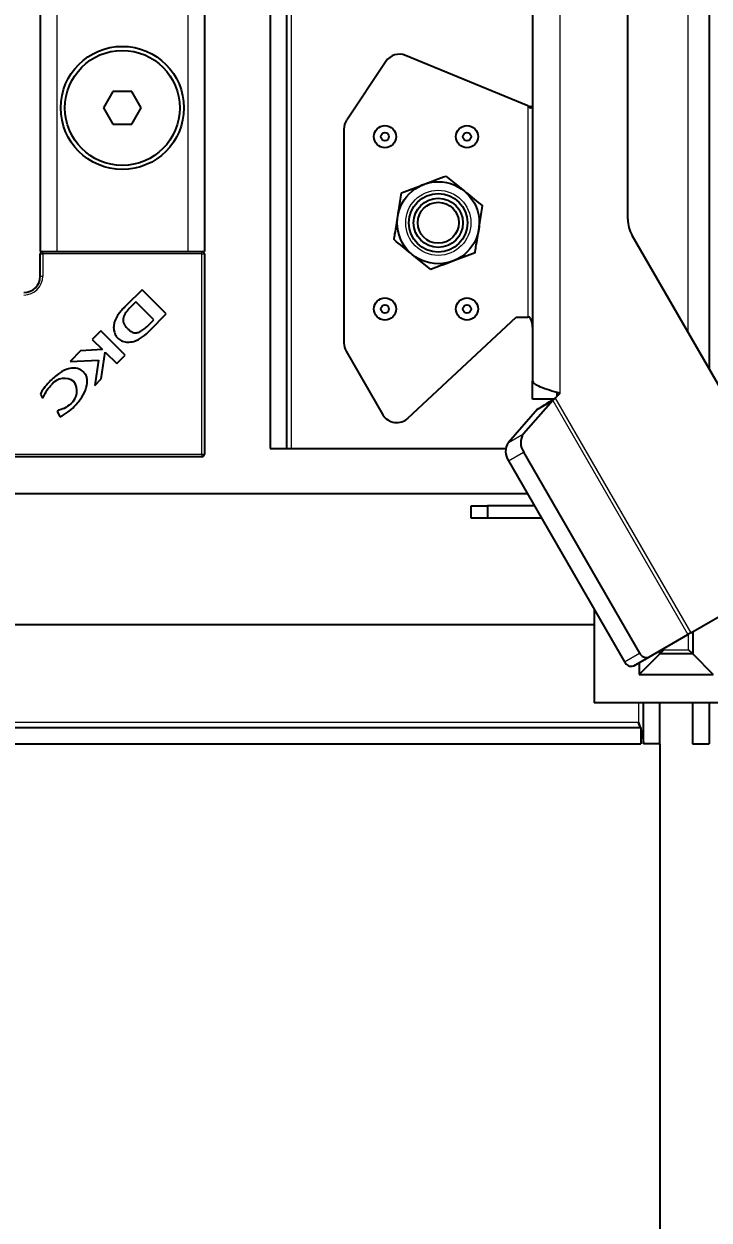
# Model space of a CAD drawing. Header units: millimetres. Extents: x -1235 to 3208, y -2404 to 1219.
# Drawn here: x -473.6 to -390.1, y -1610.3 to -1464.6 of the extents above; entities that cross this region are included whole.
import ezdxf

# ---------------------------------------------------------------- set-up
doc = ezdxf.new("R2010")
doc.units = ezdxf.units.MM
doc.layers.add('FORMAT', color=7, linetype='Continuous')
doc.styles.add('SLDTEXTSTYLE0', font='TXT', dxfattribs={"width": 0.75})
doc.dimstyles.new('SLDDIMSTYLE0', dxfattribs={"dimtxt": 20, "dimasz": 10, "dimexe": 0, "dimexo": 0.0625, "dimgap": 5, "dimtad": 2, "dimdec": 1, "dimrnd": 1e-09, "dimzin": 12, "dimdsep": 46, "dimtxsty": 'SLDTEXTSTYLE0', "dimsah": 1, "dimcen": 0.09, "dimadec": 0, "dimazin": 3, "dimtfac": 1, "dimtofl": 0, "dimtmove": 0, "dimatfit": 3, "dimfxl": 0, "dimfrac": 2, "dimtolj": 1, "dimtzin": 12, "dimarcsym": 0})

# ---------------------------------------------------------------- blocks, each defined once
blk = doc.blocks.new('_D_6')
at = {"layer": 'FORMAT'}
for p, q in [((-506.59, -1512.78), (-506.59, -1882.81)), ((-396.09, -1552.33), (-396.09, -1882.81)), ((-396.09, -1881.81), (-506.59, -1881.81))]:
    blk.add_line(p, q, dxfattribs=at)
for points in [[(-506.59, -1881.81), (-496.59, -1883.35), (-496.59, -1880.27)], [(-396.09, -1881.81), (-406.09, -1880.27), (-406.09, -1883.35)]]:
    blk.add_solid(points, dxfattribs=at)
at = {"layer": 'FORMAT', "insert": (-484.59, -1856.03), "char_height": 20, "attachment_point": 1, "style": 'SLDTEXTSTYLE0'}
blk.add_mtext('110,5', dxfattribs=at)

msp = doc.modelspace()

# ---------------------------------------------------------------- linework, layer by layer
at = {"color": 7, "linetype": 'Continuous', "lineweight": 25}
for p, q in [((-443.59, 566.68), (-443.59, -1516.32)), ((-441.59, 566.68), (-441.59, -1516.32)), ((-390.09, 556.97), (-390.09, -1506.6)), ((-471.59, 542.68), (-471.59, -1492.32)), ((-451.59, 542.68), (-451.59, -1492.32)), ((-411.59, -1395.32), (-411.59, -1508.08)), ((-399.99, -1488.37), (-399.99, -1404.32)), ((-412.19, -1474.57), (-427.08, -1468.42)), ((-429.49, -1469.17), (-434.25, -1476.31)), ((-462.74, -1472.82), (-463.89, -1474.82)), ((-460.43, -1472.82), (-462.74, -1472.82)), ((-459.28, -1474.82), (-460.43, -1472.82)), ((-463.89, -1474.82), (-462.74, -1476.82)), ((-460.43, -1476.82), (-459.28, -1474.82)), ((-412.19, -1474.57), (-411.59, -1474.67)), ((-412.19, -1474.57), (-411.95, -1474.82)), ((-462.74, -1476.82), (-460.43, -1476.82)), ((-434.59, -1477.42), (-434.59, -1503.47)), ((-422.16, -1483.12), (-419.93, -1484.94)), ((-427.56, -1485.17), (-424.86, -1484.14)), ((-381.62, -1521.26), (-399.46, -1490.37)), ((-471.59, -1492.32), (-471.29, -1492.32)), ((-471.29, -1492.32), (-470.64, -1492.32)), ((-470.64, -1492.32), (-469.59, -1492.32)), ((-469.59, -1492.32), (-453.59, -1492.32)), ((-453.59, -1492.32), (-452.53, -1492.32)), ((-452.53, -1492.32), (-451.89, -1492.32)), ((-451.89, -1492.32), (-451.59, -1492.32)), ((-471.59, -1495.32), (-471.59, -1492.62)), ((-451.59, -1492.62), (-451.59, -1517.02)), ((-424.01, -1494.52), (-426.25, -1492.69)), ((-418.61, -1492.47), (-421.31, -1493.49)), ((-459.19, -1496.97), (-461.08, -1498.85)), ((-456.23, -1499.92), (-459.19, -1496.97)), ((-461.08, -1498.85), (-461.1, -1498.87)), ((-459.94, -1498.45), (-460.6, -1499.12)), ((-457.76, -1500.63), (-459.94, -1498.45)), ((-458.48, -1501.37), (-457.76, -1500.63)), ((-458.22, -1501.92), (-456.23, -1499.92)), ((-426.78, -1512.63), (-413.59, -1500.32)), ((-413.59, -1500.32), (-412.19, -1500.32)), ((-411.95, -1500.32), (-412.19, -1500.32)), ((-464.2, -1501.97), (-465.25, -1503.03)), ((-461.24, -1504.93), (-464.2, -1501.97)), ((-465.25, -1503.03), (-464.01, -1504.27)), ((-466.67, -1504.44), (-467.96, -1505.73)), ((-467.96, -1505.73), (-464.48, -1505.55)), ((-464.01, -1504.27), (-466.67, -1504.44)), ((-464.48, -1505.55), (-464.96, -1508.65)), ((-464.16, -1507.85), (-463.67, -1504.59)), ((-463.67, -1504.59), (-462.28, -1505.98)), ((-462.28, -1505.98), (-461.24, -1504.93)), ((-434.32, -1504.47), (-429.86, -1512.2)), ((-464.96, -1508.65), (-464.16, -1507.85)), ((-411.59, -1510.32), (-411.59, -1508.08)), ((-471.58, -1509.69), (-471.34, -1510.2)), ((-408.27, -1509.63), (-408.83, -1510.17)), ((-408.59, -1509.94), (-408.59, -1509.52)), ((-408.29, -1509.61), (-408.27, -1509.63)), ((-471.34, -1510.2), (-471.23, -1510.09)), ((-409.14, -1510.48), (-412.72, -1514.52)), ((-409.07, -1510.32), (-411.59, -1510.32)), ((-410.98, -1511.54), (-409.14, -1510.48)), ((-469.39, -1511.64), (-469.52, -1511.77)), ((-469.52, -1511.77), (-469.19, -1512.46)), ((-410.98, -1511.54), (-414.55, -1515.58)), ((-443.59, -1516.32), (-441.59, -1516.32)), ((-441.59, -1516.32), (-440.99, -1516.32)), ((-440.99, -1516.32), (-414.86, -1516.32)), ((-412.69, -1516.75), (-398.55, -1541.24)), ((-451.89, -1517.32), (-476.29, -1517.32)), ((-414.52, -1517.81), (-400.39, -1542.3)), ((-507.19, -1521.82), (-412.21, -1521.82)), ((-419.09, -1524.82), (-419.09, -1523.32)), ((-419.09, -1523.32), (-417.09, -1523.32)), ((-417.09, -1523.32), (-417.09, -1524.82)), ((-411.34, -1523.32), (-417.09, -1523.32)), ((-417.09, -1524.82), (-419.09, -1524.82)), ((-410.48, -1524.82), (-417.09, -1524.82)), ((-404.09, -1535.89), (-404.09, -1547.32)), ((-392.31, -1538.79), (-385.36, -1534.78)), ((-404.09, -1537.82), (-837.09, -1537.82)), ((-397.44, -1541.75), (-392.67, -1539)), ((-392.31, -1538.79), (-392.67, -1539)), ((-392.08, -1538.66), (-392.08, -1541.36)), ((-399.27, -1542.81), (-397.44, -1541.75)), ((-396.09, -1541.36), (-398.59, -1543.86)), ((-396.09, -1541.36), (-395.59, -1540.86)), ((-396.09, -1541.36), (-396.09, -1540.97)), ((-392.08, -1541.36), (-396.09, -1541.36)), ((-392.08, -1541.36), (-392.58, -1540.86)), ((-392.08, -1541.36), (-389.59, -1543.86)), ((-398.59, -1542.41), (-398.59, -1543.86)), ((-398.59, -1543.86), (-389.59, -1543.86)), ((-384.09, -1547.32), (-404.09, -1547.32)), ((-398.09, -1552.32), (-398.09, -1547.32)), ((-396.09, -1552.32), (-396.09, -1547.32)), ((-392.09, -1547.32), (-392.09, -1552.32)), ((-390.09, -1547.32), (-390.09, -1552.32)), ((-888.79, -1550.32), (-398.39, -1550.32)), ((-398.69, -1549.72), (-398.48, -1550.32)), ((-398.39, -1550.32), (-398.39, -1552.32)), ((-888.79, -1552.32), (-398.39, -1552.32)), ((-396.09, -1552.32), (-398.09, -1552.32)), ((-392.09, -1552.32), (-390.09, -1552.32))]:
    msp.add_line(p, q, dxfattribs=at)
at = {"color": 8, "linetype": 'Continuous', "lineweight": 18}
for p, q in [((-440.99, -1516.32), (-440.99, 566.68)), ((-392.69, 552.46), (-392.69, -1502.1)), ((-469.59, 542.68), (-469.59, -1492.32)), ((-453.59, 542.68), (-453.59, -1492.32)), ((-408.29, -1395.34), (-408.29, -1509.61)), ((-412.19, -1474.57), (-412.19, -1500.32)), ((-471.29, -1492.62), (-471.29, -1492.32)), ((-451.89, -1492.62), (-451.89, -1492.32)), ((-471.59, -1492.62), (-471.29, -1492.62)), ((-471.29, -1492.62), (-471.29, -1495.32)), ((-451.89, -1492.62), (-471.29, -1492.62)), ((-451.89, -1517.02), (-451.89, -1492.62)), ((-451.89, -1492.62), (-451.59, -1492.62)), ((-471.59, -1495.32), (-471.29, -1495.32)), ((-409.14, -1510.48), (-392.67, -1539)), ((-408.83, -1510.17), (-392.31, -1538.79)), ((-414.55, -1515.58), (-412.72, -1514.52)), ((-476.29, -1517.02), (-451.89, -1517.02)), ((-451.89, -1517.02), (-451.89, -1517.32)), ((-451.89, -1517.02), (-451.59, -1517.02)), ((-414.52, -1517.81), (-412.69, -1516.75)), ((-392.58, -1540.86), (-392.58, -1538.95)), ((-400.39, -1542.3), (-398.55, -1541.24)), ((-395.59, -1540.68), (-395.59, -1540.86)), ((-395.59, -1540.86), (-392.58, -1540.86)), ((-398.69, -1547.32), (-398.69, -1549.72)), ((-398.69, -1549.72), (-494.11, -1549.72))]:
    msp.add_line(p, q, dxfattribs=at)
at = {"color": 7, "linetype": 'Continuous', "lineweight": 25}
for centre, radius in [((-461.59, -1474.82), 7.5), ((-461.59, -1474.82), 7), ((-429.59, -1478.32), 1.35), ((-429.59, -1478.32), 0.493), ((-419.59, -1478.32), 1.35), ((-419.59, -1478.32), 0.493), ((-423.09, -1488.82), 5), ((-423.09, -1488.82), 3.57), ((-423.09, -1488.82), 3), ((-423.09, -1488.82), 2.5), ((-429.59, -1499.32), 1.35), ((-419.59, -1499.32), 1.35), ((-429.59, -1499.32), 0.493), ((-419.59, -1499.32), 0.493)]:
    msp.add_circle(centre, radius, dxfattribs=at)
at = {"color": 8, "linetype": 'Continuous', "lineweight": 18}
msp.add_circle((-423.09, -1488.82), 3.97, dxfattribs=at)
at = {"color": 7, "linetype": 'Continuous', "lineweight": 25}
for centre, radius, start, end in [((-427.82, -1470.28), 2, 68.1986, 146.3099), ((-432.59, -1477.42), 2, 146.3099, 180), ((-395.99, -1488.37), 4, 180, 210), ((-471.29, -1492.62), 0.3, 90, 180), ((-451.89, -1492.62), 0.3, 0, 90), ((-473.59, -1495.32), 2, 270, 0), ((-461.88, -1498.71), 4.87, 290.3445, 318.7777), ((-462.66, -1496.9), 6.12, 306.9888, 313.0744), ((-432.59, -1503.47), 2, 180, 210), ((-468.66, -1509.72), 1.94, 53.3097, 142.3464), ((-469.1, -1509.32), 1.97, 308.454, 35.887), ((-428.14, -1511.17), 2, 210.9638, 313.0251), ((-412.9, -1516.68), 1.98, 146.5519, 215.0479), ((-411.06, -1515.62), 1.98, 146.5519, 215.0479), ((-451.89, -1517.02), 0.3, 270, 0), ((-397.72, -1540.9), 0.893, 201.9505, 288.5782), ((-399.56, -1541.96), 0.893, 201.9505, 288.5782)]:
    msp.add_arc(centre, radius, start, end, dxfattribs=at)
at = {"color": 8, "linetype": 'Continuous', "lineweight": 18}
msp.add_arc((-473.59, -1495.32), 2.3, 270, 0, dxfattribs=at)
at = {"color": 7, "linetype": 'Continuous', "lineweight": 25}
for points in [[(-411.95, -1474.82), (-411.9, -1474.81), (-411.79, -1474.78), (-411.68, -1474.75), (-411.6, -1474.71), (-411.59, -1474.69), (-411.59, -1474.68)], [(-411.59, -1501.52), (-411.61, -1501.32), (-411.64, -1500.92), (-411.85, -1500.52), (-411.95, -1500.32)], [(-408.29, -1509.61), (-408.72, -1509.48), (-409.58, -1509.23), (-410.67, -1508.84), (-411.44, -1508.46), (-411.54, -1508.2), (-411.59, -1508.08)], [(-410.98, -1511.54), (-410.83, -1511.44), (-410.54, -1511.25), (-410, -1510.91), (-409.43, -1510.54), (-409.03, -1510.29), (-408.83, -1510.17)], [(-409.14, -1510.48), (-409.12, -1510.45), (-409.08, -1510.41), (-409, -1510.33), (-408.92, -1510.25), (-408.86, -1510.19), (-408.83, -1510.17)], [(-398.39, -1550.32), (-398.41, -1550.31), (-398.46, -1550.29), (-398.54, -1550.15), (-398.61, -1549.95), (-398.66, -1549.8), (-398.69, -1549.72)]]:
    msp.add_open_spline(points, degree=3, dxfattribs=at)
for points, knots in [([(-424.86, -1484.14), (-424.8, -1484.12), (-423.89, -1483.77), (-422.99, -1483.43), (-422.16, -1483.12)], [0, 0, 0, 0, 0.070201, 1, 1, 1, 1]), ([(-419.93, -1484.94), (-419.87, -1484.99), (-419.12, -1485.6), (-418.38, -1486.21), (-417.69, -1486.77)], [0, 0, 0, 0, 0.070201, 1, 1, 1, 1]), ([(-428.02, -1488.02), (-427.98, -1487.76), (-427.82, -1486.79), (-427.67, -1485.86), (-427.56, -1485.17)], [0, 0, 0, 0, 0.268634, 1, 1, 1, 1]), ([(-428.48, -1490.87), (-428.44, -1490.63), (-428.29, -1489.7), (-428.14, -1488.73), (-428.02, -1488.02)], [0, 0, 0, 0, 0.257551, 1, 1, 1, 1]), ([(-418.15, -1489.62), (-418.11, -1489.36), (-417.95, -1488.39), (-417.8, -1487.46), (-417.69, -1486.77)], [0, 0, 0, 0, 0.268634, 1, 1, 1, 1]), ([(-426.25, -1492.69), (-426.3, -1492.65), (-427.05, -1492.03), (-427.79, -1491.43), (-428.48, -1490.87)], [0, 0, 0, 0, 0.0702006, 1, 1, 1, 1]), ([(-418.61, -1492.47), (-418.57, -1492.23), (-418.42, -1491.3), (-418.27, -1490.33), (-418.15, -1489.62)], [0, 0, 0, 0, 0.2575513, 1, 1, 1, 1]), ([(-421.31, -1493.49), (-421.37, -1493.52), (-422.29, -1493.86), (-423.18, -1494.2), (-424.01, -1494.52)], [0, 0, 0, 0, 0.070201, 1, 1, 1, 1]), ([(-461.56, -1499.36), (-461.69, -1499.51), (-461.94, -1499.77), (-462.14, -1500.07), (-462.24, -1500.2)], [0, 0, 0, 0, 0.55183, 1, 1, 1, 1]), ([(-461.1, -1498.87), (-461.18, -1498.95), (-461.33, -1499.11), (-461.48, -1499.27), (-461.56, -1499.36)], [0, 0, 0, 0, 0.486421, 1, 1, 1, 1]), ([(-460.6, -1499.12), (-460.79, -1499.32), (-461.14, -1499.69), (-461.46, -1500.23), (-461.52, -1500.68), (-461.45, -1501.02), (-461.27, -1501.37), (-461.07, -1501.59), (-460.96, -1501.7)], [0, 0, 0, 0, 0.2746757, 0.5030419, 0.607381, 0.7165791, 0.8434117, 1, 1, 1, 1]), ([(-462.24, -1500.2), (-462.34, -1500.41), (-462.55, -1500.79), (-462.67, -1501.43), (-462.63, -1502.02), (-462.43, -1502.56), (-462.07, -1502.99), (-461.55, -1503.28), (-460.9, -1503.4), (-460.44, -1503.32), (-460.19, -1503.27)], [0, 0, 0, 0, 0.1380907, 0.2654555, 0.3840134, 0.4961027, 0.6057595, 0.7197905, 0.8476619, 1, 1, 1, 1]), ([(-460.96, -1501.7), (-460.87, -1501.79), (-460.69, -1501.96), (-460.41, -1502.14), (-460.14, -1502.23), (-459.81, -1502.23), (-459.41, -1502.08), (-459.13, -1501.89), (-458.97, -1501.79)], [0, 0, 0, 0, 0.176808, 0.319231, 0.43938, 0.552395, 0.749205, 1, 1, 1, 1]), ([(-466.25, -1507.06), (-466.41, -1506.92), (-466.75, -1506.64), (-467.44, -1506.47), (-468.32, -1506.6), (-469.4, -1507.17), (-470.08, -1507.81), (-470.48, -1508.18)], [0, 0, 0, 0, 0.130532, 0.266031, 0.423997, 0.666819, 1, 1, 1, 1]), ([(-470.48, -1508.18), (-470.73, -1508.45), (-471.15, -1508.91), (-471.46, -1509.46), (-471.58, -1509.69)], [0, 0, 0, 0, 0.5776526, 1, 1, 1, 1]), ([(-467.46, -1511.22), (-467.13, -1510.85), (-466.51, -1510.16), (-465.96, -1508.99), (-465.82, -1508.05), (-465.98, -1507.4), (-466.16, -1507.17), (-466.25, -1507.06)], [0, 0, 0, 0, 0.315674, 0.58952, 0.813199, 0.909026, 1, 1, 1, 1]), ([(-471.23, -1510.09), (-471.08, -1509.78), (-470.82, -1509.21), (-470.39, -1508.75), (-470.2, -1508.54)], [0, 0, 0, 0, 0.547643, 1, 1, 1, 1]), ([(-467.87, -1510.86), (-468.13, -1511.08), (-468.58, -1511.46), (-469.15, -1511.58), (-469.39, -1511.64)], [0, 0, 0, 0, 0.5796082, 1, 1, 1, 1]), ([(-469.19, -1512.46), (-468.85, -1512.28), (-468.22, -1511.94), (-467.7, -1511.45), (-467.46, -1511.22)], [0, 0, 0, 0, 0.5368, 1, 1, 1, 1]), ([(-398.39, -1550.61), (-398.36, -1550.7), (-398.25, -1551.02), (-398.12, -1551.58), (-398.1, -1552.07), (-398.09, -1552.32)], [0, 0, 0, 0, 0.141742, 0.566203, 1, 1, 1, 1])]:
    msp.add_open_spline(points, degree=3, knots=knots, dxfattribs=at)

# ---------------------------------------------------------------- dimensions: what is measured, and where the dimension line sits
at = {"layer": 'FORMAT'}
dim = msp.add_linear_dim(base=(-506.59, -1881.81), p1=(-396.09, -1552.32), p2=(-506.59, -1512.77), dimstyle='SLDDIMSTYLE0', dxfattribs=at)
dim.commit()
dim.dimension.update_dxf_attribs({"geometry": '_D_6', "text_midpoint": (-451.34, -1881.81), "dimtype": 160})

doc.saveas('drawing.dxf')
